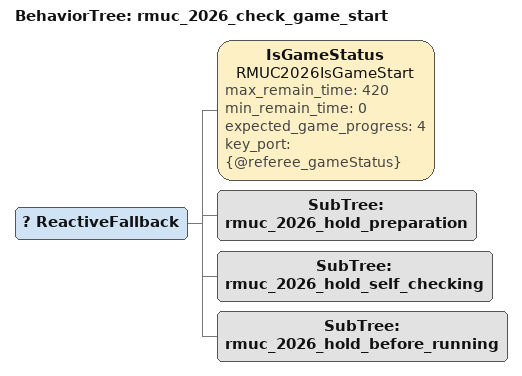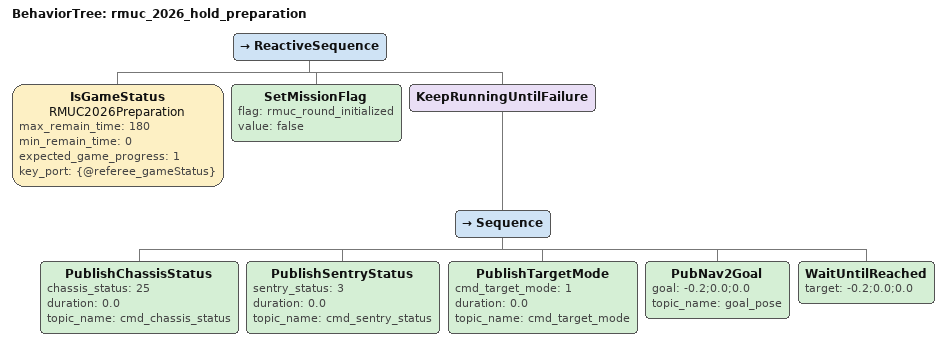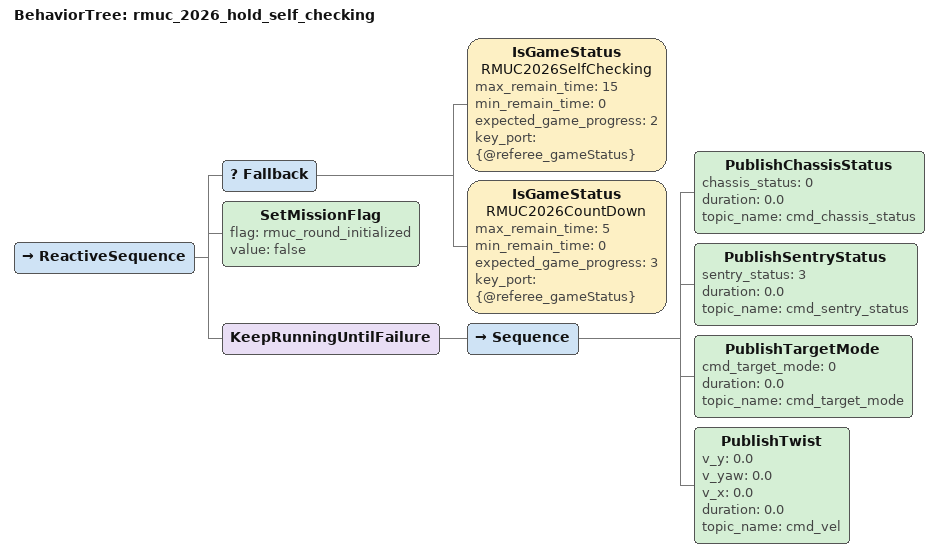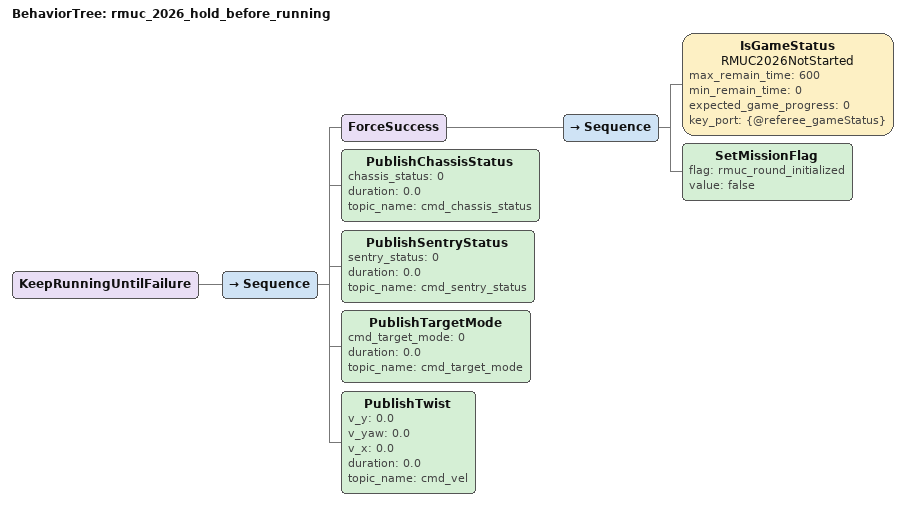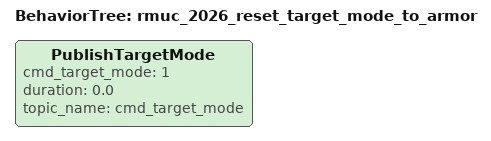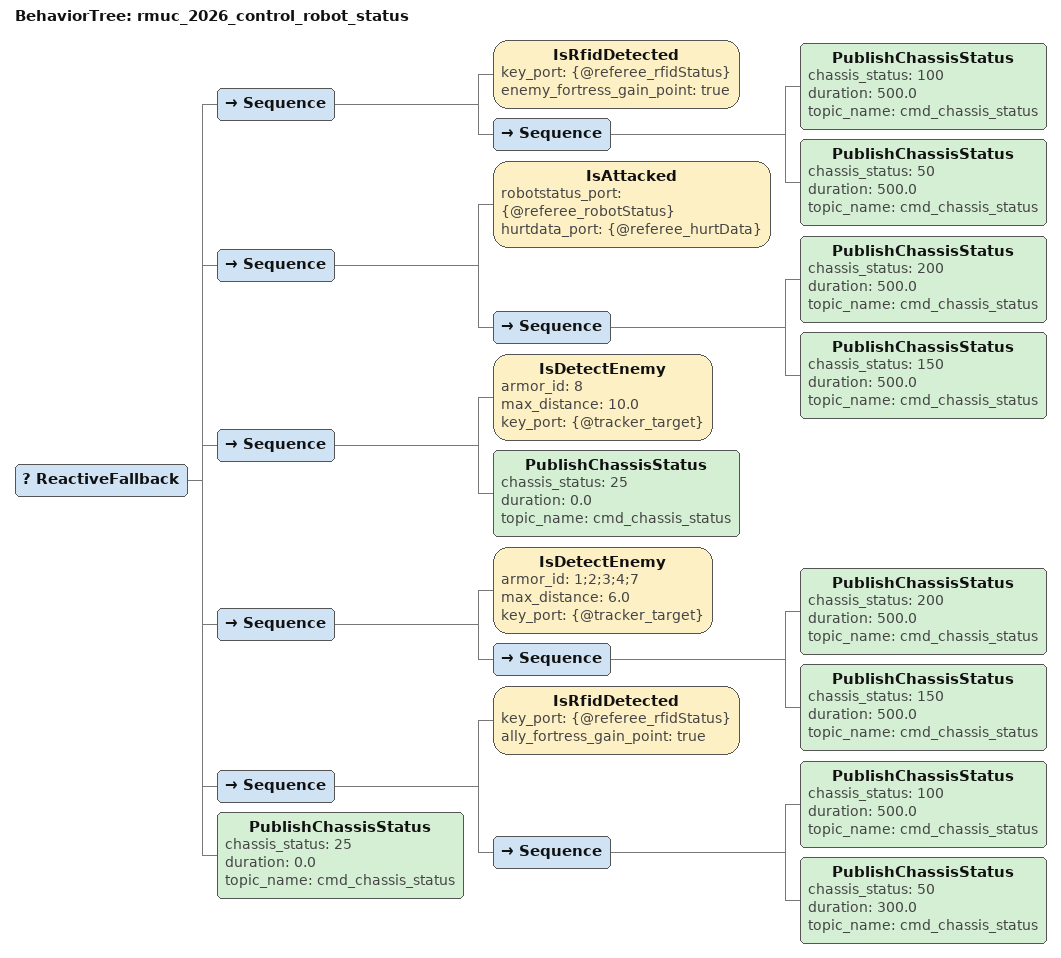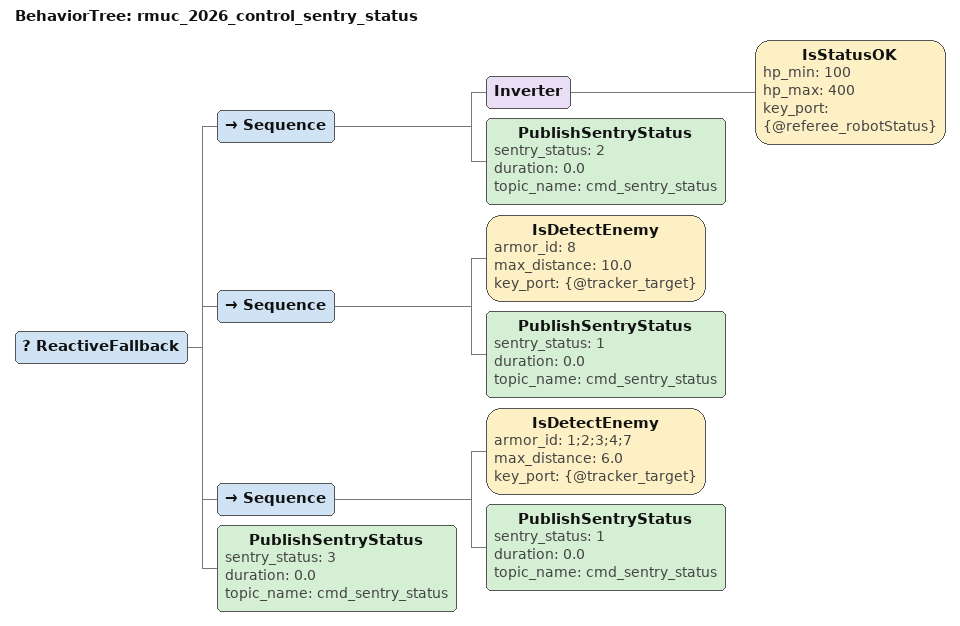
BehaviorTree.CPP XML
<?xml version="1.0" encoding="UTF-8"?>
<root BTCPP_format="4">

  <BehaviorTree ID="rmuc_2026_check_game_start">
    <ReactiveFallback>
      <IsGameStatus name="RMUC2026IsGameStart"
                    max_remain_time="420"
                    min_remain_time="0"
                    expected_game_progress="4"
                    key_port="{@referee_gameStatus}"/>
      <SubTree ID="rmuc_2026_hold_preparation"/>
      <SubTree ID="rmuc_2026_hold_self_checking"/>
      <SubTree ID="rmuc_2026_hold_before_running"/>
    </ReactiveFallback>
  </BehaviorTree>

  <BehaviorTree ID="rmuc_2026_hold_preparation">
    <ReactiveSequence>
      <IsGameStatus name="RMUC2026Preparation"
                    max_remain_time="180"
                    min_remain_time="0"
                    expected_game_progress="1"
                    key_port="{@referee_gameStatus}"/>
      <SetMissionFlag flag="rmuc_round_initialized"
                      value="false"/>
      <KeepRunningUntilFailure>
        <Sequence>
          <PublishChassisStatus chassis_status="25"
                                duration="0.0"
                                topic_name="cmd_chassis_status"/>
          <PublishSentryStatus sentry_status="3"
                               duration="0.0"
                               topic_name="cmd_sentry_status"/>
          <PublishTargetMode cmd_target_mode="1"
                             duration="0.0"
                             topic_name="cmd_target_mode"/>
          <PubNav2Goal goal="-0.2;0.0;0.0"
                       topic_name="goal_pose"/>
          <WaitUntilReached target="-0.2;0.0;0.0"/>
        </Sequence>
      </KeepRunningUntilFailure>
    </ReactiveSequence>
  </BehaviorTree>

  <BehaviorTree ID="rmuc_2026_hold_self_checking">
    <ReactiveSequence>
      <Fallback>
        <IsGameStatus name="RMUC2026SelfChecking"
                      max_remain_time="15"
                      min_remain_time="0"
                      expected_game_progress="2"
                      key_port="{@referee_gameStatus}"/>
        <IsGameStatus name="RMUC2026CountDown"
                      max_remain_time="5"
                      min_remain_time="0"
                      expected_game_progress="3"
                      key_port="{@referee_gameStatus}"/>
      </Fallback>
      <SetMissionFlag flag="rmuc_round_initialized"
                      value="false"/>
      <KeepRunningUntilFailure>
        <Sequence>
          <PublishChassisStatus chassis_status="0"
                                duration="0.0"
                                topic_name="cmd_chassis_status"/>
          <PublishSentryStatus sentry_status="3"
                               duration="0.0"
                               topic_name="cmd_sentry_status"/>
          <PublishTargetMode cmd_target_mode="0"
                             duration="0.0"
                             topic_name="cmd_target_mode"/>
          <PublishTwist v_y="0.0"
                        v_yaw="0.0"
                        v_x="0.0"
                        duration="0.0"
                        topic_name="cmd_vel"/>
        </Sequence>
      </KeepRunningUntilFailure>
    </ReactiveSequence>
  </BehaviorTree>

  <BehaviorTree ID="rmuc_2026_hold_before_running">
    <KeepRunningUntilFailure>
      <Sequence>
        <ForceSuccess>
          <Sequence>
            <IsGameStatus name="RMUC2026NotStarted"
                          max_remain_time="600"
                          min_remain_time="0"
                          expected_game_progress="0"
                          key_port="{@referee_gameStatus}"/>
            <SetMissionFlag flag="rmuc_round_initialized"
                            value="false"/>
          </Sequence>
        </ForceSuccess>
        <PublishChassisStatus chassis_status="0"
                              duration="0.0"
                              topic_name="cmd_chassis_status"/>
        <PublishSentryStatus sentry_status="0"
                             duration="0.0"
                             topic_name="cmd_sentry_status"/>
        <PublishTargetMode cmd_target_mode="0"
                           duration="0.0"
                           topic_name="cmd_target_mode"/>
        <PublishTwist v_y="0.0"
                      v_yaw="0.0"
                      v_x="0.0"
                      duration="0.0"
                      topic_name="cmd_vel"/>
      </Sequence>
    </KeepRunningUntilFailure>
  </BehaviorTree>

  <BehaviorTree ID="rmuc_2026_reset_target_mode_to_armor">
    <PublishTargetMode cmd_target_mode="1"
                       duration="0.0"
                       topic_name="cmd_target_mode"/>
  </BehaviorTree>

  <BehaviorTree ID="rmuc_2026_control_robot_status">
    <ReactiveFallback>
      <Sequence>
        <IsRfidDetected key_port="{@referee_rfidStatus}"
                        enemy_fortress_gain_point="true"/>
        <Sequence>
          <PublishChassisStatus chassis_status="100"
                                duration="500.0"
                                topic_name="cmd_chassis_status"/>
          <PublishChassisStatus chassis_status="50"
                                duration="500.0"
                                topic_name="cmd_chassis_status"/>
        </Sequence>
      </Sequence>
      <Sequence>
        <IsAttacked robotstatus_port="{@referee_robotStatus}"
                    hurtdata_port="{@referee_hurtData}"/>
        <Sequence>
          <PublishChassisStatus chassis_status="200"
                                duration="500.0"
                                topic_name="cmd_chassis_status"/>
          <PublishChassisStatus chassis_status="150"
                                duration="500.0"
                                topic_name="cmd_chassis_status"/>
        </Sequence>
      </Sequence>
      <Sequence>
        <IsDetectEnemy armor_id="8"
                       max_distance="10.0"
                       key_port="{@tracker_target}"/>
        <PublishChassisStatus chassis_status="25"
                              duration="0.0"
                              topic_name="cmd_chassis_status"/>
      </Sequence>
      <Sequence>
        <IsDetectEnemy armor_id="1;2;3;4;7"
                       max_distance="6.0"
                       key_port="{@tracker_target}"/>
        <Sequence>
          <PublishChassisStatus chassis_status="200"
                                duration="500.0"
                                topic_name="cmd_chassis_status"/>
          <PublishChassisStatus chassis_status="150"
                                duration="500.0"
                                topic_name="cmd_chassis_status"/>
        </Sequence>
      </Sequence>
      <Sequence>
        <IsRfidDetected key_port="{@referee_rfidStatus}"
                         ally_fortress_gain_point="true"/>
        <Sequence>
          <PublishChassisStatus chassis_status="100"
                                duration="500.0"
                                topic_name="cmd_chassis_status"/>
          <PublishChassisStatus chassis_status="50"
                                duration="300.0"
                                topic_name="cmd_chassis_status"/>
        </Sequence>
      </Sequence>
      <PublishChassisStatus chassis_status="25"
                            duration="0.0"
                            topic_name="cmd_chassis_status"/>
    </ReactiveFallback>
  </BehaviorTree>

  <BehaviorTree ID="rmuc_2026_control_sentry_status">
    <ReactiveFallback>
      <Sequence>
        <Inverter>
          <IsStatusOK hp_min="100"
                      hp_max="400"
                      key_port="{@referee_robotStatus}"/>
        </Inverter>
        <PublishSentryStatus sentry_status="2"
                             duration="0.0"
                             topic_name="cmd_sentry_status"/>
      </Sequence>
      <Sequence>
        <IsDetectEnemy armor_id="8"
                       max_distance="10.0"
                       key_port="{@tracker_target}"/>
        <PublishSentryStatus sentry_status="1"
                             duration="0.0"
                             topic_name="cmd_sentry_status"/>
      </Sequence>
      <Sequence>
        <IsDetectEnemy armor_id="1;2;3;4;7"
                       max_distance="6.0"
                       key_port="{@tracker_target}"/>
        <PublishSentryStatus sentry_status="1"
                             duration="0.0"
                             topic_name="cmd_sentry_status"/>
      </Sequence>
      <PublishSentryStatus sentry_status="3"
                           duration="0.0"
                           topic_name="cmd_sentry_status"/>
    </ReactiveFallback>
  </BehaviorTree>

</root>
